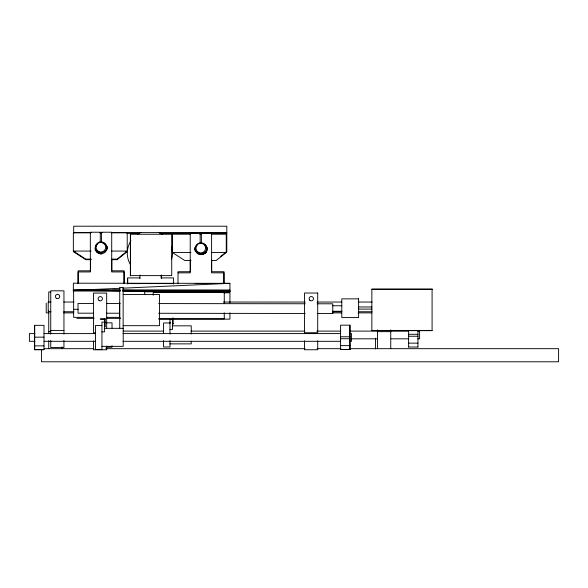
<?xml version="1.0" encoding="UTF-8"?>
<svg xmlns="http://www.w3.org/2000/svg" width="588" height="588" viewBox="0 0 588 588"><rect width="100%" height="100%" fill="white"/><g stroke="black" fill="none" stroke-linecap="round" stroke-linejoin="round"><path stroke-width="0.88" d="M120.055 290.832L73.353 290.399L73.353 289.847L120.055 289.891M144.78 291.788L229.937 291.861L229.937 283.342L73.353 283.203L73.353 291.729M340.592 349.573L349.97 349.537L340.592 349.573L340.592 325.171L349.934 325.171L349.97 349.537L349.934 325.171M418.002 347.045L408.631 347.001M417.972 347.001L417.972 330.405M120.055 290.435L73.353 290.399L86.179 290.384M206.719 251.385L205.726 252.671A6.24 6.24 0 0 1 196.906 252.671L195.914 251.385A6.24 6.24 0 0 1 195.076 248.261M205.175 253.604L206.028 252.487M111.698 232.789L127.214 232.789L127.214 251.635L117.152 259.683L111.771 259.683M220.772 256.39L226.806 251.561L226.806 226.211L73.698 226.211L73.698 233.348M211.651 234.215L226.255 234.215L226.255 252.487L216.193 260.535L211.709 260.535M73.353 290.399L120.055 288.289M122.804 288.171L229.937 283.342L195.142 283.607M73.698 232.613L91.118 232.613M100.283 232.613L102.121 232.613M111.286 232.613L226.806 232.613M90.699 232.789L73.353 232.789L73.353 251.635L85.775 259.683L91.155 259.683M99.828 232.789L101.658 232.789M126.876 233.348L139.709 233.348M159.877 233.348L226.806 233.289M190.652 234.215L172.394 234.215L172.394 252.487L184.808 260.535L191.085 260.535M199.78 234.215L201.611 234.215M91.125 251.069L73.353 251.069L85.775 259.117L91.155 259.117M111.389 251.069L127.214 251.069L117.152 259.117L111.771 259.117M73.353 251.635L75.132 251.635M125.457 251.635L127.214 251.635M172.394 252.487L191.056 252.487M211.305 252.487L226.255 252.487M177.958 272.847L190.225 272.847L190.225 233.142L200.155 233.142L200.155 242.763L201.368 242.763A5.968 5.968 0 0 1 206.256 251.576A5.968 5.968 0 0 1 196.208 252.252A5.968 5.968 0 0 1 199.839 242.866L201.397 242.763L201.368 233.142L211.599 233.142L211.599 272.847L223.91 272.847L223.91 283.6M139.856 277.911L127.596 277.911L127.596 283.578L173.541 283.578M371.859 289.311L432.084 289.311M120.106 291.038L73.64 291.038L73.647 317.358L93.69 317.358M122.833 291.038L144.699 291.038L144.699 294.691M50.502 291.957L48.738 291.957L48.738 302.783M223.558 292.802L229.937 292.802L229.937 302.857M123.142 294.514L159.517 294.514L159.517 325.686L123.142 325.686M358.614 298.858L341.79 298.858L341.79 317.586L358.614 317.586L358.614 298.822M50.972 302.041L48.223 302.041L48.223 311.75L50.972 311.75M63.82 302.041L73.912 302.041M223.447 302.041L305.099 302.041M317.02 302.041L341.79 302.041M358.305 302.041L372.064 302.041M332.632 305.76L341.79 305.76M358.599 306.965L371.859 306.965M358.599 309.104L371.859 309.104M73.647 309.31L78.204 309.31M332.632 311.272L341.79 311.272M63.82 311.75L73.912 311.75M332.617 311.75L341.79 311.75M358.305 311.75L372.064 311.75M48.966 312.875L46.217 312.875L46.217 303.165M63.644 312.875L73.735 312.875M332.448 312.875L341.621 312.875M358.136 312.875L371.895 312.875M106.443 317.358L120.106 317.358M76.866 318.351L94.176 318.351M106.016 318.351L120.591 318.351M158.686 318.814L224.271 318.814L224.271 312.875M100.21 318.99L105.171 318.99L105.171 326.487L104.524 326.487M100.592 319.093L105.171 319.093M158.885 319.13L229.937 319.13L229.937 312.867M173.203 319.585L169.983 319.585L169.983 334.072M105.171 322.077L101.944 322.077L101.944 349.478L95.506 349.478L95.506 325.465L101.944 325.465M106.083 322.841L112.029 322.841L112.029 328.075M169.983 322.974L163.537 322.974L163.537 333.602M172.556 323.775L173.203 323.775M172.556 323.995L173.203 323.995L173.203 318.042M34.648 349.654L43.997 349.654L34.618 349.698L34.618 325.333L43.997 325.333L43.997 349.735M172.556 325.833L191.247 325.833L191.247 334.072M104.524 326.266L105.171 326.266M104.524 328.325L123.208 328.325L123.208 346.361L101.944 346.361M169.983 329.405L172.556 329.405L172.556 318.042M50.744 330.537L63.952 330.537M371.859 330.434L432.084 330.434M123.135 331.103L163.523 331.103M191.056 331.103L304.871 331.103M316.807 331.103L340.673 331.103M349.845 331.103L377.386 331.103M391.152 331.103L408.594 331.103M417.774 331.103L419.604 331.103L419.604 338.82L417.774 338.82M48.738 331.661L50.502 331.661M377.54 331.661L390.748 331.661M101.944 331.897L104.524 331.897L104.524 318.99M95.227 332.779L93.47 332.779L93.47 293.074L106.678 293.074L106.678 328.266M34.905 333.594L29.4 333.594L29.4 341.312L34.905 341.312M44.085 333.594L95.484 333.594M123.024 333.594L340.562 333.594M349.735 333.594L351.573 333.594L351.573 341.312L349.735 341.312M408.631 334.285L418.002 334.285M408.631 336.248L418.002 336.248M340.592 336.777L349.97 336.777M34.618 337.152L43.997 337.152M340.592 338.739L349.97 338.739M351.683 338.82L377.386 338.82M391.152 338.82L408.594 338.82M44.085 341.312L95.484 341.312M123.024 341.312L340.562 341.312M408.631 343.135L417.972 343.135M169.983 343.87L191.247 343.87L191.247 341.231M340.592 345.626L349.934 345.626M34.648 345.869L43.997 345.869M106.083 347.243L112.029 347.243L112.029 345.693M44.203 348.677L93.808 348.677M105.744 348.677L305.076 348.677M317.02 348.677L340.9 348.677M349.169 348.677L558.6 348.677L558.6 361.789L41.447 361.789L41.447 349.551M122.804 289.891L229.937 289.987L229.937 290.538L122.804 290.443M93.595 303.481L78.013 303.459L78.013 313.176L93.595 313.191M106.421 303.504L120.165 303.518M158.657 303.57L305.282 303.768M317.197 303.783L332.771 303.805L332.771 313.536M106.421 313.213L119.254 313.228M158.657 313.279L305.282 313.478M317.197 313.492L332.771 313.514M112.734 290.215L120.055 290.288M122.804 290.31L229.937 291.317M112.727 290.626L120.055 290.7M122.804 290.722L229.937 291.729M122.804 290.862L229.937 291.861M97.314 252.744L96.322 251.451A6.24 6.24 0 0 1 95.697 249.951M408.631 330.405L408.631 347.082M390.748 329.853L390.748 348.677M377.54 329.853L377.54 348.677M375.534 338.151L375.534 348.904M317.704 340.797L317.704 349.75L304.496 349.75L304.496 340.797M224.271 303.459L224.271 292.493L153.218 292.493L153.218 295.235M224.013 283.372L224.013 271.729L211.702 271.729L211.702 259.999M190.328 259.999L190.328 271.729L178.061 271.729L177.958 283.6M173.644 284.041L173.541 277.911L161.23 277.911L161.23 275.206M173.644 290.31L173.644 292.104M169.998 322.18L169.998 323.209M169.983 340.592L169.983 346.986L163.537 346.986L163.537 340.562M161.333 275.059L161.333 278.668M139.959 275.059L139.959 278.668M130.448 234.487L130.448 275.838M127.699 278.668L127.699 284.041M124.127 283.357L124.127 270.818L111.816 270.818L111.816 259.992M124.024 283.585L124.024 271.935L111.713 271.935L111.713 232.231L101.481 232.231L101.481 241.852A5.968 5.968 0 0 1 106.369 250.664A5.968 5.968 0 0 1 96.322 251.341A5.968 5.968 0 0 1 99.953 241.955L101.511 241.852L100.269 241.852L100.269 232.231L90.339 232.231L90.339 271.935L78.072 271.935L78.072 283.585M123.142 328.479L123.142 287.459L119.731 287.466L119.731 328.471M119.636 302.923L119.636 316.719M106.678 346.214L106.678 349.801L93.47 349.801L93.47 340.842M90.442 259.992L90.442 270.818L78.175 270.818L78.175 283.357M63.952 334.124L63.952 290.832L50.744 290.832L50.744 334.124M63.952 340.393L63.952 347.559L50.744 347.559L50.744 340.393M61.946 346.883L61.946 348.677M48.738 310.905L48.738 333.447M48.738 340.614L48.738 348.677M34.648 325.333L34.648 349.735M171.527 246.879A22.572 22.572 0 0 1 171.556 259.374M130.543 264.857A22.572 22.572 0 0 1 130.94 240.852M137.445 234.311A22.572 22.572 0 0 1 141.157 232.341M158.437 232.297A22.572 22.572 0 0 1 162.17 234.259M101.724 254.009A6.24 6.24 0 0 1 97.314 252.179L96.322 250.885A6.24 6.24 0 0 1 95.697 246.151M100.107 241.741A6.24 6.24 0 0 1 101.724 241.528M95.697 246.717A6.24 6.24 0 0 1 96.322 245.218M206.785 247.577A6.24 6.24 0 0 1 206.16 252.311M205.175 244.777A6.24 6.24 0 0 1 206.16 246.071M95.278 250.194A5.968 5.968 0 0 1 97.189 244.542M103.04 243.366A5.968 5.968 0 0 1 107.082 249.393M107.192 247.063A5.968 5.968 0 0 1 95.888 249.334M107.082 246.717A5.968 5.968 0 0 1 107.192 248.276M195.165 251.105A5.968 5.968 0 0 1 197.076 245.453M204.323 244.961A5.968 5.968 0 0 1 206.969 250.304M207.079 247.974A5.968 5.968 0 0 1 200.743 253.553A5.968 5.968 0 0 1 195.165 247.217M195.275 249.981A5.968 5.968 0 0 1 195.466 246.901M206.969 247.629A5.968 5.968 0 0 1 207.079 249.187M171.718 234.259L130.367 234.259L130.367 275.618L171.718 275.618L171.718 234.259M432.084 289.083L371.859 289.083L371.859 330.662L432.084 330.662L432.084 289.083M317.704 293.03L304.496 293.03L304.496 332.734L317.704 332.734L317.704 293.03M309.773 300.218A2.168 2.168 0 0 0 313.397 299.248A2.168 2.168 0 0 0 310.743 296.595A2.168 2.168 0 0 0 309.773 300.218M99.196 300.608A2.168 2.168 0 0 0 102.437 298.733A2.168 2.168 0 0 0 99.196 296.859A2.168 2.168 0 0 0 99.196 300.608M98.461 251.385A4.858 4.858 0 0 0 105.744 247.18A4.858 4.858 0 0 0 98.461 242.976A4.858 4.858 0 0 0 98.461 251.385M198.347 252.296A4.858 4.858 0 0 0 205.631 248.092A4.858 4.858 0 0 0 198.347 243.888A4.858 4.858 0 0 0 198.347 252.296M56.47 298.366A2.168 2.168 0 0 0 59.719 296.492A2.168 2.168 0 0 0 56.47 294.617A2.168 2.168 0 0 0 56.47 298.366"/></g></svg>
